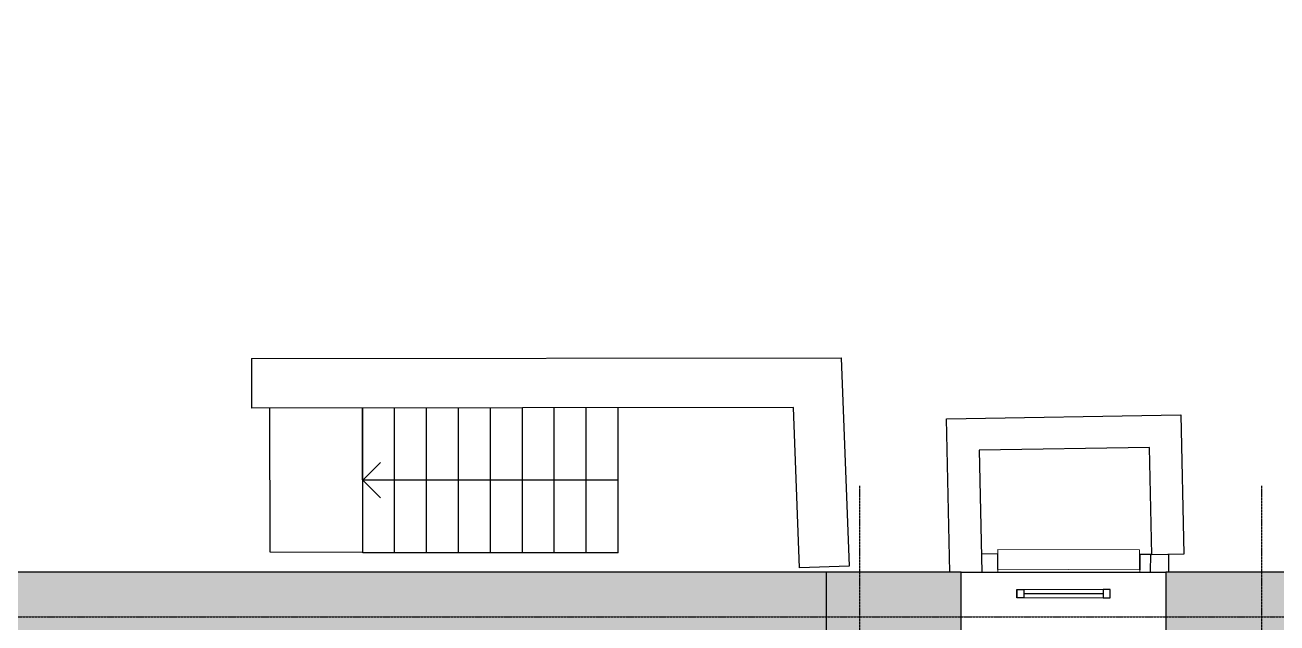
# Model space of a CAD drawing. Header units: millimetres. Extents: x -129048 to 476301, y -5853 to 215316.
# Drawn here: x 31950 to 42539, y 20505 to 25564 of the extents above; entities that cross this region are included whole.
import ezdxf

# ---------------------------------------------------------------- set-up
doc = ezdxf.new("R2010")
doc.units = ezdxf.units.MM
doc.linetypes.add('ADSK_Линия сетки', pattern=[25, 20, -2.5, 0, -2.5])
doc.linetypes.add('ADSK_Снесено', pattern=[4.5, 3, -1.5])
for name, color, linetype, lineweight, true_color in [('_ Окна', 5, 'Continuous', 30, 0x0000ff), ('Линии', 7, 'Continuous', 9, 0x00a600), ('Стены наружные', 1, 'ADSK_Снесено', 18, 0xff0000)]:
    doc.layers.add(name, color=color, linetype=linetype, lineweight=lineweight, true_color=true_color)
for name, color, linetype, lineweight in [('Лестницы', 7, 'Continuous', 18), ('Окна', 251, 'Continuous', 18), ('Перекрытие', 7, 'Continuous', 18), ('Стрелки вверх', 7, 'Continuous', 18)]:
    doc.layers.add(name, color=color, linetype=linetype, lineweight=lineweight)

# ---------------------------------------------------------------- blocks, each defined once
blk = doc.blocks.new('AC_Окно_1Створка - 1198х1166h-807538-01 План 1-го этажа маркировочный')
at = {"layer": 'Линии', "color": 8, "lineweight": 18, "true_color": 0x808080}
for p, q in [((560.9, 250), (-637.1, 250)), ((-637.1, 250), (-637.1, 215)), ((560.9, 215), (560.9, 250))]:
    blk.add_line(p, q, dxfattribs=at)
blk = doc.blocks.new('Витраж-тент со смещением вовне - 60мм 30 сдвиг-2061572-01 План 1-го этажа маркировочный')
at = {"layer": '_ Окна'}
for p, q in [((-395, 25), (-395, -45)), ((-395, 25), (-335, 25)), ((-395, -45), (-395, 25)), ((-335, 25), (-335, -45)), ((395, 25), (335, 25)), ((335, 25), (335, -45)), ((395, -45), (395, 25)), ((395, -45), (395, 25)), ((-335, -45), (-395, -45)), ((-335, -10), (335, -10)), ((335, -45), (395, -45))]:
    blk.add_line(p, q, dxfattribs=at)
at = {"layer": 'Окна'}
for p, q in [((335, 25), (-335, 25)), ((-335, -45), (335, -45))]:
    blk.add_line(p, q, dxfattribs=at)
blk = doc.blocks.new('Прямоугольный импост - 70х20_56мм-1423615-01 План 1-го этажа маркировочный')
at = {"layer": 'Линии', "color": 8, "lineweight": 18, "true_color": 0x808080}
for p, q in [((40778, 20957), (41378, 20956)), ((41378, 20956), (41378, 20934))]:
    blk.add_line(p, q, dxfattribs=at)
blk = doc.blocks.new('Прямоугольный импост - 70х20_56мм-1423617-01 План 1-го этажа маркировочный')
at = {"layer": 'Линии', "color": 8, "lineweight": 18, "true_color": 0x808080}
for p, q in [((40178, 20934), (40178, 20959)), ((40178, 20959), (40778, 20957))]:
    blk.add_line(p, q, dxfattribs=at)

msp = doc.modelspace()

# ---------------------------------------------------------------- hatches: boundary and pattern name
at = {"layer": 'Стены наружные', "linetype": 'Continuous', "lineweight": 25, "true_color": 0x636466}
h = msp.add_hatch(color=251, dxfattribs=at)
h.paths.add_polyline_path([(46339.852, 20424.059), (46543.212, 20424.059), (46543.212, 20934.059), (45391.977, 20934.059), (45391.977, 20424.059), (45636.37, 20424.059)])
h.paths.add_polyline_path([(42686.552, 20424.059), (43576.977, 20424.059), (43576.977, 20934.059), (41597.582, 20934.059), (41597.582, 20424.059), (42515.943, 20424.623), (42630.339, 20425.478), (42630.349, 20424.059)])
h.paths.add_polyline_path([(39192.848, 20424.059), (39867.582, 20424.059), (39867.582, 20934.059), (30807.016, 20934.059), (30807.016, 20424.059), (38947.966, 20424.059)])

# ---------------------------------------------------------------- linework, layer by layer
at = {"linetype": 'ADSK_Линия сетки', "lineweight": 25}
for p, q in [((39009.91, -4984.787), (39009.91, 21668.801)), ((42409.91, -4984.787), (42409.91, 21668.801)), ((-11086.225, 20556.788), (57141.718, 20556.788))]:
    msp.add_line(p, q, dxfattribs=at)
at = {"color": 251, "lineweight": 25, "true_color": 0x636466}
msp.add_lwpolyline([(11305.236, 20918.632), (11305.236, 17842.184), (18515.92, 17781.121), (38729.704, 17793.798), (38729.704, 20934.059), (31317.016, 20934.059), (31317.016, 43525.127), (18455.835, 43525.127), (18455.835, 20918.632), (11305.236, 20918.632)], dxfattribs=at)
at = {"layer": 'Лестницы', "color": 251, "lineweight": 25, "true_color": 0x636466}
for p, q in [((34806.041, 21099.186), (34806.041, 22323.711)), ((35076.141, 21099.186), (35076.141, 22324.019)), ((35076.141, 21099.186), (35076.141, 22324.019)), ((35346.241, 21099.186), (35346.241, 22324.328)), ((35346.241, 21099.186), (35346.241, 22324.328)), ((35616.341, 21099.186), (35616.341, 22324.637)), ((35616.341, 21099.186), (35616.341, 22324.637)), ((35886.441, 21099.186), (35886.441, 22324.946)), ((35886.441, 21099.186), (35886.441, 22324.946)), ((36156.541, 21099.186), (36156.541, 22325.255)), ((36156.541, 21099.186), (36156.541, 22325.255)), ((36426.641, 21099.186), (36426.641, 22325.563)), ((36426.641, 21099.186), (36426.641, 22325.563)), ((36696.741, 21099.186), (36696.741, 22325.872)), ((36696.741, 21099.186), (36696.741, 22325.872)), ((36966.841, 21099.186), (36966.841, 22326.181)), ((36966.841, 21099.186), (36966.841, 22326.181)), ((35076.141, 21099.186), (34806.041, 21099.186)), ((35346.241, 21099.186), (35076.141, 21099.186)), ((35616.341, 21099.186), (35346.241, 21099.186)), ((35886.441, 21099.186), (35616.341, 21099.186)), ((36156.541, 21099.186), (35886.441, 21099.186)), ((36426.641, 21099.186), (36156.541, 21099.186)), ((36696.741, 21099.186), (36426.641, 21099.186)), ((36966.841, 21099.186), (36696.741, 21099.186))]:
    msp.add_line(p, q, dxfattribs=at)
at = {"layer": 'Линии', "color": 251, "lineweight": 25, "true_color": 0x636466}
for p, q in [((33864.864, 22741.635), (38853.288, 22747.338)), ((33864.864, 22741.635), (33865.343, 22322.635)), ((38853.288, 22747.338), (38920.202, 20986.689)), ((38449.927, 22327.877), (33865.343, 22322.635)), ((38501.505, 20970.776), (38449.927, 22327.877)), ((39744.994, 22231.01), (41726.027, 22264.59)), ((41726.027, 22264.59), (41751.239, 21087.268)), ((39772.767, 20934.059), (39744.994, 22231.01)), ((41461.844, 21990.073), (40020.738, 21965.645)), ((40020.738, 21965.645), (40042.829, 20934.059)), ((41481.301, 21081.487), (41461.844, 21990.073)), ((40039.457, 21091.535), (40178.472, 21091.189)), ((40178.141, 20958.589), (40178.472, 21091.189)), ((41376.468, 21088.202), (41376.138, 20955.603)), ((41376.468, 21088.202), (41481.162, 21087.941)), ((41378.468, 21088.197), (41378.138, 20955.598)), ((41467.994, 21087.974), (41467.61, 20934.059)), ((41751.239, 21087.268), (41481.301, 21081.487)), ((41621.333, 21084.486), (41620.958, 20934.059)), ((38920.202, 20986.689), (38501.505, 20970.776))]:
    msp.add_line(p, q, dxfattribs=at)
at = {"layer": 'Перекрытие', "color": 251, "lineweight": 25, "true_color": 0x636466}
for p, q in [((34017.206, 22322.809), (34020.091, 21106.542)), ((34807.807, 21104.578), (34804.915, 22323.709)), ((34020.091, 21106.542), (34807.807, 21104.578))]:
    msp.add_line(p, q, dxfattribs=at)
at = {"layer": 'Стены наружные', "color": 251, "linetype": 'Continuous', "lineweight": 25, "true_color": 0x636466}
for p, q in [((39867.582, 20934.059), (30807.016, 20934.059)), ((39867.582, 20424.059), (39867.582, 20934.059)), ((39867.582, 20934.059), (41597.582, 20934.059)), ((43576.977, 20934.059), (41597.582, 20934.059)), ((41597.582, 20934.059), (41597.582, 20424.059))]:
    msp.add_line(p, q, dxfattribs=at)
at = {"layer": 'Стрелки вверх', "color": 251, "lineweight": 25, "true_color": 0x636466}
for p, q in [((34806.041, 21712.686), (34956.041, 21862.686)), ((34806.041, 21712.686), (34956.041, 21562.686)), ((35076.141, 21712.686), (34806.364, 21712.686)), ((35346.241, 21712.686), (35076.141, 21712.686)), ((35616.341, 21712.686), (35346.241, 21712.686)), ((35886.441, 21712.686), (35616.341, 21712.686)), ((36156.541, 21712.686), (35886.441, 21712.686)), ((36426.641, 21712.686), (36156.541, 21712.686)), ((36696.741, 21712.686), (36426.641, 21712.686)), ((36966.841, 21712.686), (36696.741, 21712.686))]:
    msp.add_line(p, q, dxfattribs=at)

# ---------------------------------------------------------------- block references
at = {"layer": '_ Окна', "color": 251, "lineweight": 25, "true_color": 0x636466}
msp.add_blockref('Витраж-тент со смещением вовне - 60мм 30 сдвиг-2061572-01 План 1-го этажа маркировочный', (40732.582, 20764.059), dxfattribs=at)
at = {"layer": 'Линии', "color": 251, "lineweight": 25, "true_color": 0x636466, "rotation": 359.8571563670571}
msp.add_blockref('AC_Окно_1Створка - 1198х1166h-807538-01 План 1-го этажа маркировочный', (40815.034, 20874.601), dxfattribs=at)
at = {"layer": 'Линии', "color": 251, "lineweight": 25, "true_color": 0x636466}
for name in ['Прямоугольный импост - 70х20_56мм-1423617-01 План 1-го этажа маркировочный', 'Прямоугольный импост - 70х20_56мм-1423615-01 План 1-го этажа маркировочный']:
    msp.add_blockref(name, (0, 0), dxfattribs=at)

doc.saveas('drawing.dxf')
